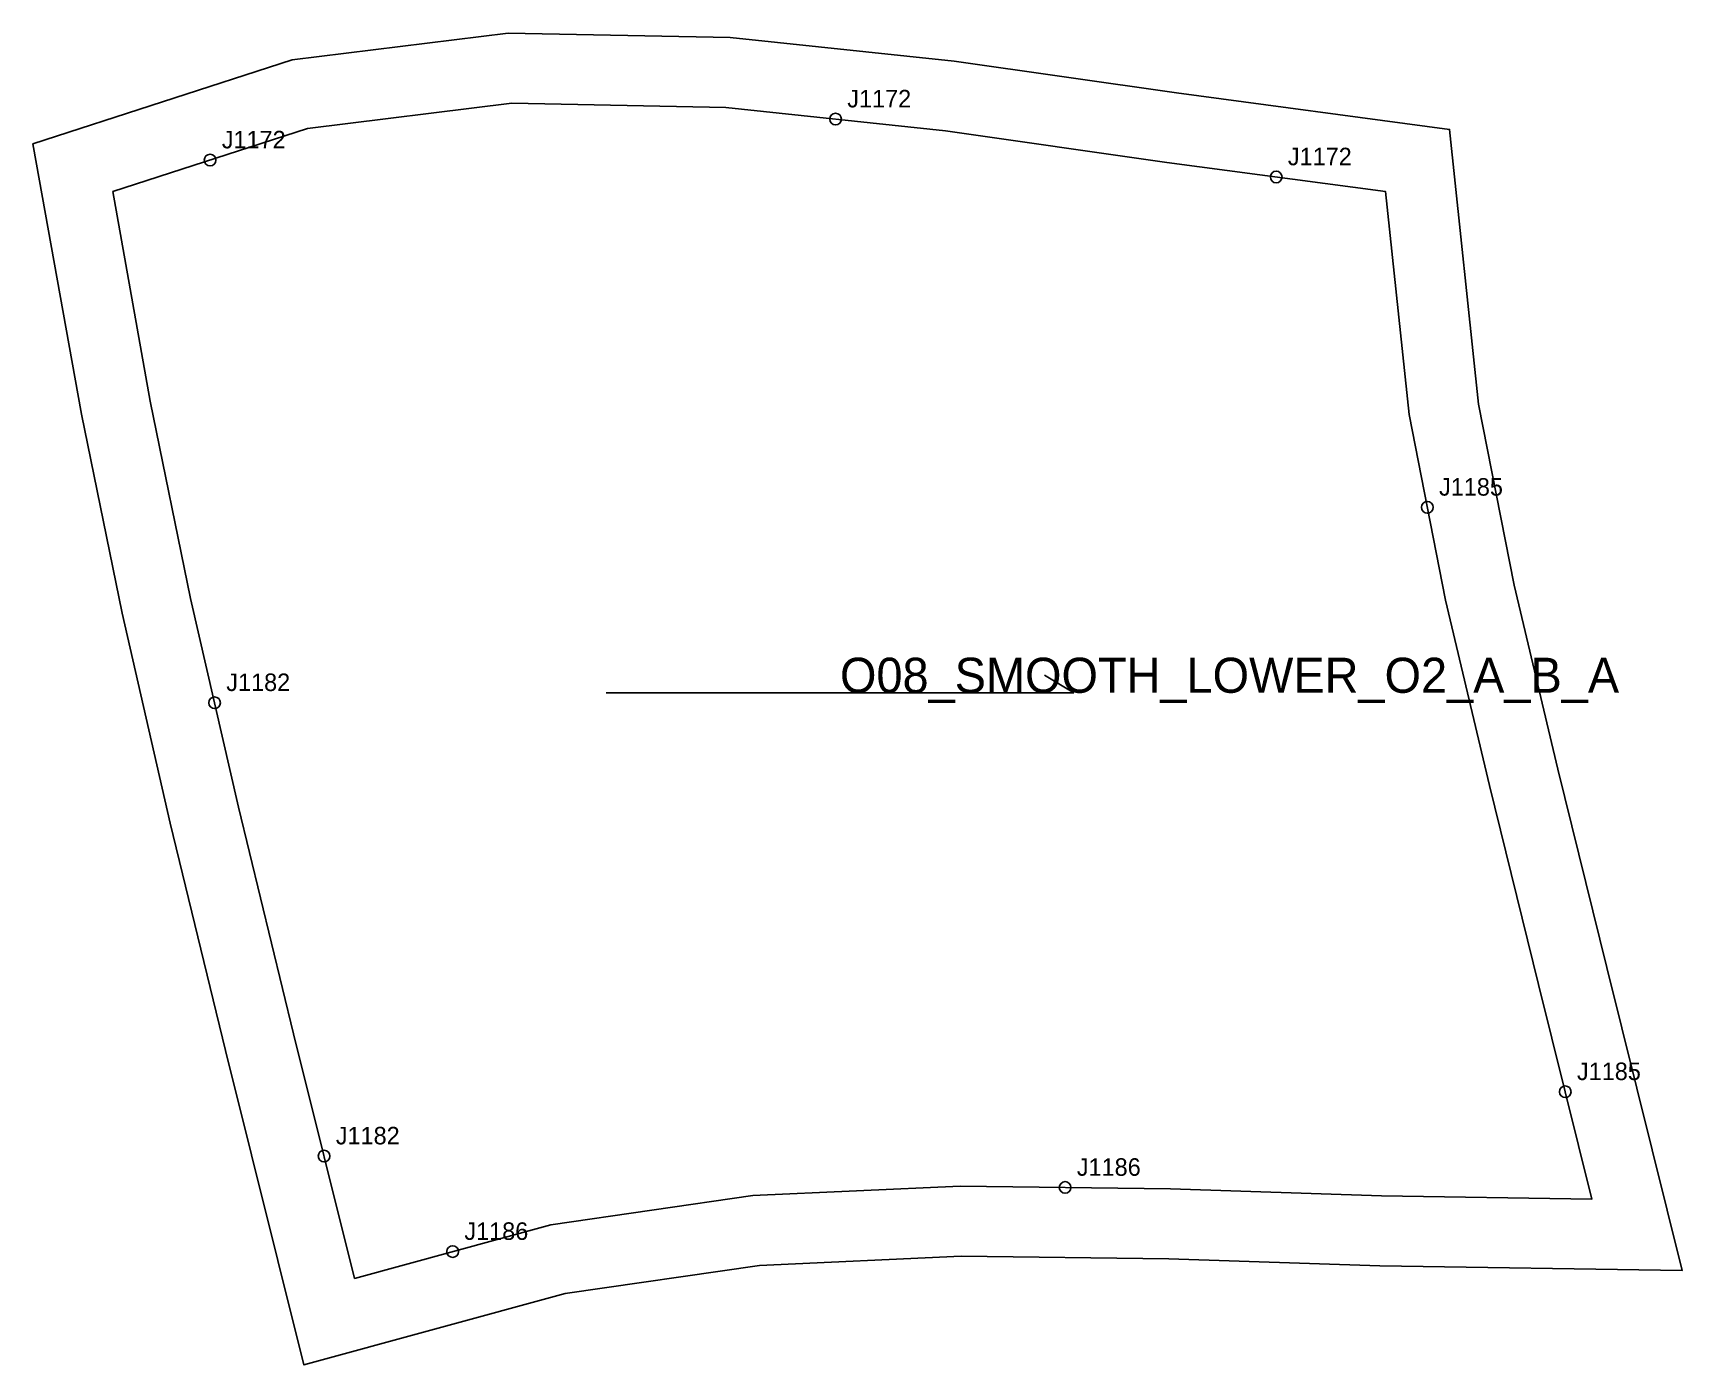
# Model space of a CAD drawing. Header units: millimetres. Extents: x -14 to 269, y -201 to 27.
import ezdxf

# ---------------------------------------------------------------- set-up
doc = ezdxf.new("R2010")
doc.units = ezdxf.units.MM
for name, color, linetype in [('CUT', 1, 'Continuous'), ('GRAIN', 3, 'Continuous'), ('LABEL', 7, 'Continuous'), ('NOTCH', 2, 'Continuous'), ('SEW', 5, 'Continuous')]:
    doc.layers.add(name, color=color, linetype=linetype)

msp = doc.modelspace()

# ---------------------------------------------------------------- linework, layer by layer
at = {"layer": 'CUT'}
msp.add_lwpolyline([(-13.66, 8.19), (30.69, 22.54), (67.68, 27.13), (105.64, 26.38), (143.96, 22.31), (181.99, 16.89), (228.74, 10.64), (233.69, -36.37), (239.79, -67.34), (247.25, -98.8), (255.63, -132.77), (268.52, -184.61), (216.83, -183.8), (180.68, -182.6), (145.17, -182.16), (110.66, -183.74), (77.39, -188.52), (32.71, -200.75), (19.28, -146.94), (9.84, -108.06), (1.59, -72.15), (-5.36, -38.09), (-13.66, 8.19)], close=True, dxfattribs=at)
at = {"layer": 'GRAIN'}
for p, q in [((164.43, -85.75), (159.43, -82.75)), ((84.43, -85.75), (164.43, -85.75))]:
    msp.add_line(p, q, dxfattribs=at)
at = {"layer": 'NOTCH'}
for centre in [(123.68, 12.4), (16.65, 5.39), (199.07, 2.5), (224.94, -54.02), (17.42, -87.45), (248.54, -154.01), (36.16, -165.01), (162.96, -170.38), (58.16, -181.35)]:
    msp.add_circle(centre, 1, dxfattribs=at)
at = {"layer": 'SEW'}
msp.add_lwpolyline([(0, 0), (33.3, 10.77), (68.3, 15.12), (104.89, 14.39), (142.47, 10.4), (180.35, 5), (217.8, 0), (221.81, -38.16), (228.06, -69.89), (235.58, -101.62), (243.98, -135.65), (253.11, -172.37), (217.12, -171.8), (180.96, -170.6), (144.97, -170.15), (109.53, -171.78), (74.95, -176.75), (41.38, -185.94), (30.93, -144.07), (21.52, -105.3), (13.32, -69.61), (6.42, -35.83)], close=True, dxfattribs=at)

# ---------------------------------------------------------------- texts
at = {"layer": 'LABEL'}
for s, height, p in [('J1172', 3, (125.68, 14.4)), ('J1172', 3, (18.65, 7.39)), ('J1172', 3, (201.07, 4.5)), ('J1185', 3, (226.94, -52.02)), ('O08_SMOOTH_LOWER_O2_A_B_A', 6, (124.43, -85.75)), ('J1182', 3, (19.42, -85.45)), ('J1185', 3, (250.54, -152.01)), ('J1182', 3, (38.16, -163.01)), ('J1186', 3, (164.96, -168.38)), ('J1186', 3, (60.16, -179.35))]:
    msp.add_text(s, height=height, dxfattribs=at).set_placement(p)

doc.saveas('drawing.dxf')
